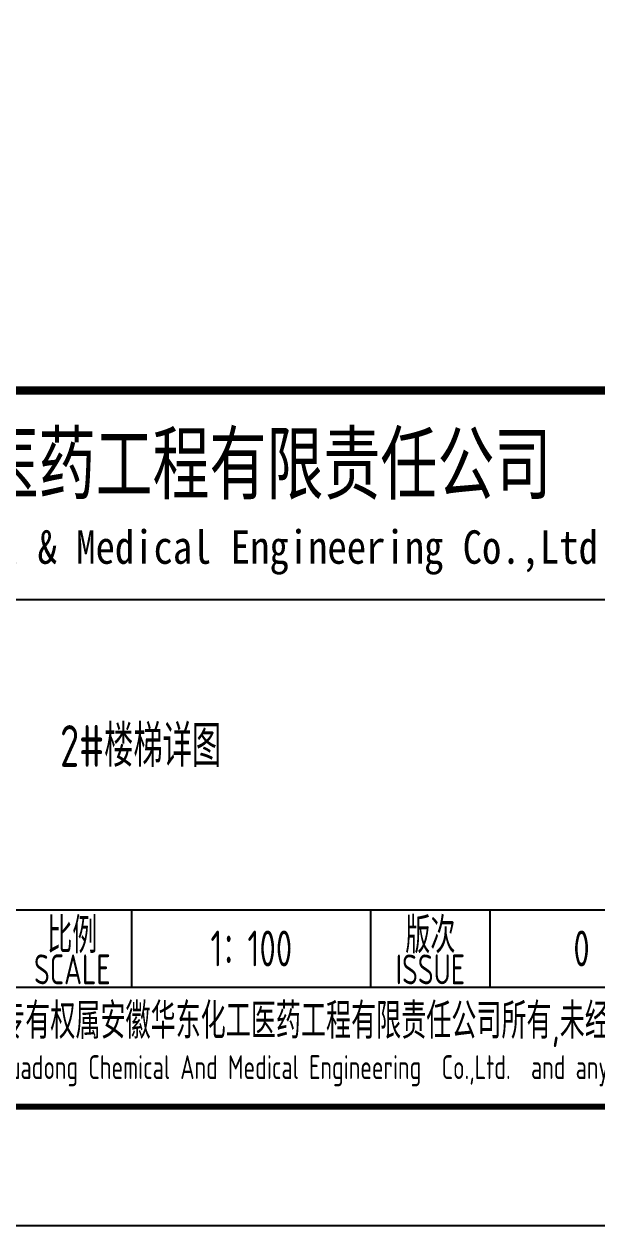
# Model space of a CAD drawing. Extents: x 9732137 to 18866768, y -962146 to 246094.
# Drawn here: x 9812405 to 9814805, y -648106 to -643071 of the extents above; entities that cross this region are included whole.
import ezdxf
from ezdxf.enums import TextEntityAlignment as Align

# ---------------------------------------------------------------- set-up
doc = ezdxf.new("R2010")
doc.units = 0
doc.header["$LTSCALE"] = 1000
doc.layers.get('0').update_dxf_attribs({"linetype": 'CONTINUOUS'})
doc.layers.add('BORDER', color=7, linetype='CONTINUOUS')
doc.styles.add('AHD_TQ_S', font='')
doc.styles.add('TSSD_Rein', font='Tssdeng.shx', dxfattribs={"width": 0.7, "bigfont": 'hztxt.shx'})
doc.styles.get('AHD_TQ_S').set_extended_font_data('SimSun')

msp = doc.modelspace()

# ---------------------------------------------------------------- linework, layer by layer
for p, q in [((9809606.8, -645481.3), (9815106.8, -645481.3)), ((9812356.8, -646781.3), (9818606.8, -646781.3)), ((9812856.8, -647106.3), (9812856.8, -646781.3)), ((9813856.8, -647106.3), (9813856.8, -646781.3)), ((9814356.8, -647106.3), (9814356.8, -646781.3)), ((9809606.8, -647106.3), (9818606.8, -647106.3)), ((9809606.8, -647605.9), (9818606.8, -647605.9))]:
    msp.add_line(p, q)
msp.add_lwpolyline([(9818606.8, -644606.3, 35, 35, 0), (9809606.8, -644606.3, 35, 35, 0), (9809606.8, -647606.3, 0, 0, 0)], format="xyseb")
at = {"const_width": 35}
msp.add_lwpolyline([(9818606.8, -644606.3), (9809606.8, -644606.3)], dxfattribs=at)
at = {"layer": 'BORDER'}
msp.add_lwpolyline([(9777056.8, -648106.3), (9777056.8, -618406.3), (9819106.8, -618406.3), (9819106.8, -648106.3)], close=True, dxfattribs=at)
at = {"layer": 'BORDER', "const_width": 25}
msp.add_lwpolyline([(9778306.8, -647606.3), (9778306.8, -618906.3), (9818606.8, -618906.3), (9818606.8, -647606.3)], close=True, dxfattribs=at)

# ---------------------------------------------------------------- texts
for s, height, style, width, p in [('安徽华东化工医药工程有限责任公司', 250, 'AHD_TQ_S', 0.7, (9812704.2, -644906.3)), ('Anhui Huadong Chemical & Medical Engineering Co.,Ltd', 140, 'AHD_TQ_S', 0.85, (9812704.2, -645281.3)), ('比例', 150, 'TSSD_Rein', 0.7, (9812606.8, -646881.3)), ('版次', 150, 'TSSD_Rein', 0.7, (9814106.8, -646881.3)), ('SCALE', 125, 'TSSD_Rein', 0.7, (9812606.8, -647031.3)), ('ISSUE', 125, 'TSSD_Rein', 0.7, (9814106.8, -647031.3)), ('本文件专有权属安徽华东化工医药工程有限责任公司所有,未经许可不得复制或转让给第三方', 150, 'TSSD_Rein', 0.7, (9814106.8, -647256.3)), ('The proprietary right of this document belongs to Anhui Huadong Chemical And Medical Engineering  Co.,Ltd.  and any replication or transfer to the 3rd. side is forbidden without its permission. ', 100, 'TSSD_Rein', 0.7, (9813980, -647455.9))]:
    msp.add_text(s, height=height, dxfattribs=dict(style=style, width=width)).set_placement(p, align=Align.MIDDLE)
at = {"lineweight": -3, "style": 'TSSD_Rein', "width": 0.7}
for tag, text, p in [('1：100', '1:100', (9813356.8, -646943.8)), ('0', '0', (9814740.2, -646943.8))]:
    msp.add_attdef(tag, text=text, height=150, dxfattribs=at).set_placement(p, align=Align.MIDDLE)
at = {"style": 'TSSD_Rein', "width": 0.7}
msp.add_attdef('0', text='0', height=150, dxfattribs=at).set_placement((9814740.2, -646943.8), align=Align.MIDDLE)
at = {"layer": 'BORDER', "lineweight": -3, "insert": (9812555.5, -646008.1), "char_height": 175, "width": 2492.892, "attachment_point": 1, "style": 'TSSD_Rein'}
msp.add_mtext('2#楼梯详图', dxfattribs=at)

doc.saveas('drawing.dxf')
